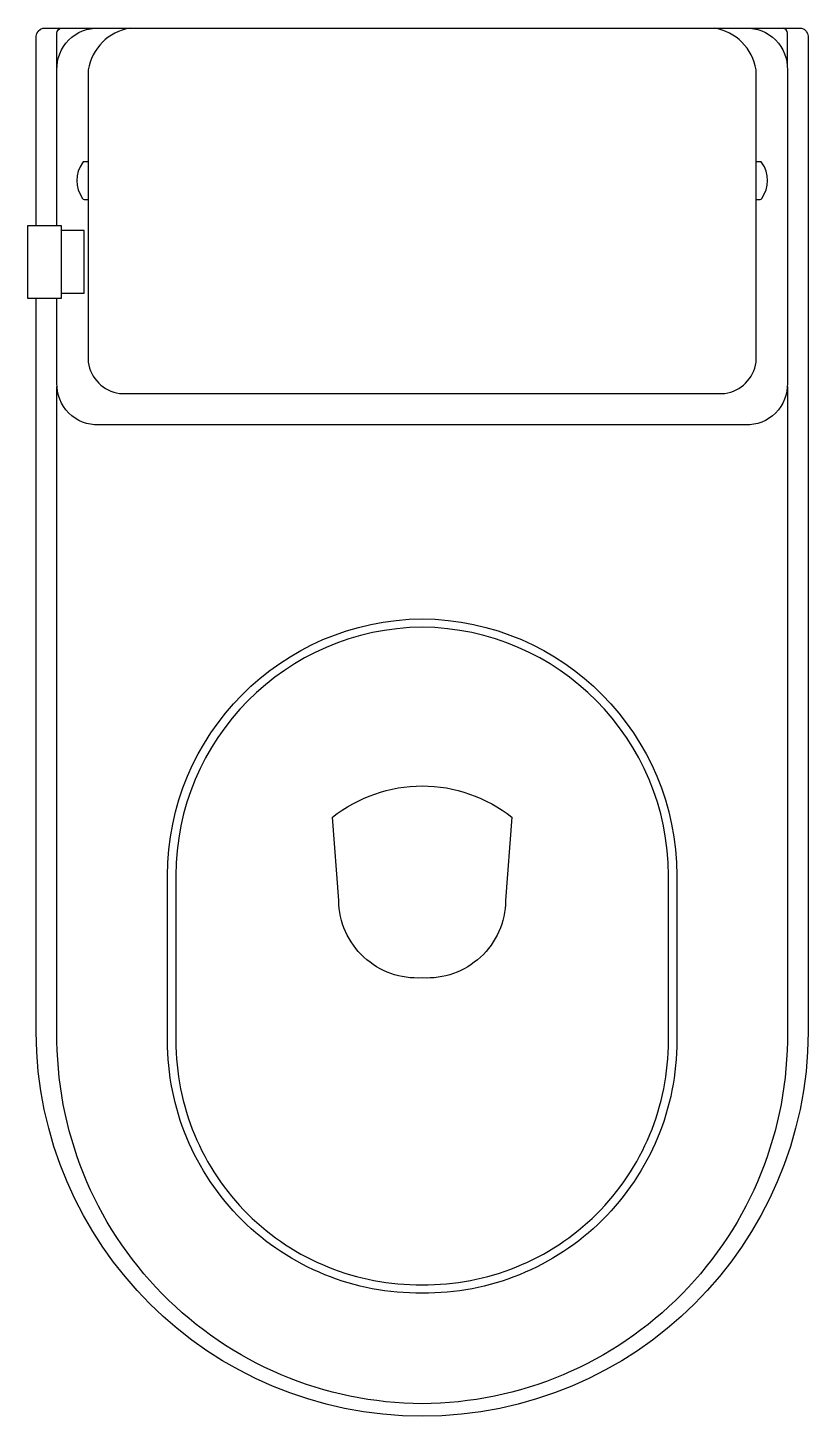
# Model space of a CAD drawing. Extents: x -859.69 to -859.316, y 510.254 to 510.919.
import ezdxf

# ---------------------------------------------------------------- set-up
doc = ezdxf.new("R2010")
doc.units = 0
doc.header["$LTSCALE"] = 50
doc.header["$MEASUREMENT"] = 0
doc.layers.add('A-PECAS', color=2, linetype='CONTINUOUS')
doc.layers.add('ESC1-50', color=1, linetype='CONTINUOUS')

# ---------------------------------------------------------------- blocks, each defined once
blk = doc.blocks.new('CP-616-S')
at = {"layer": 'A-PECAS'}
for points in [[(0.18172, -0.015, -0.329256), (0.185, -0.01879), (0.185, -0.496, -0.412623), (0, -0.68, -0.412623), (-0.185, -0.496), (-0.185, -0.1445), (-0.189, -0.1445), (-0.189, -0.1095), (-0.185, -0.1095), (-0.185, -0.01879, -0.329256), (-0.18172, -0.015), (-0.17252, -0.015), (0, -0.015), (0.17294, -0.015)], [(0, -0.621, -0.418544), (-0.122, -0.5), (-0.122, -0.421, -0.411864), (0, -0.298, -0.411864), (0.122, -0.421), (0.122, -0.5, -0.418544)], [(0, -0.47, -0.428571), (-0.04, -0.433), (-0.043, -0.393, -0.16754), (0, -0.378, -0.16754), (0.043, -0.393), (0.04, -0.433, -0.428571)]]:
    blk.add_lwpolyline(points, format="xyb", close=True, dxfattribs=at)
for points in [[(0.155, -0.015, -0.436499), (0.175, -0.035), (0.175, -0.185, -0.438636), (0.155, -0.205), (0, -0.205), (-0.155, -0.205, -0.438636), (-0.175, -0.185), (-0.175, -0.1445, -0.462949)], [(-0.175, -0.1095), (-0.175, -0.035, -0.436499), (-0.155, -0.015)]]:
    blk.add_lwpolyline(points, format="xyb", dxfattribs=at)
at = {"layer": 'ESC1-50'}
for points in [[(-0.175, -0.035), (-0.175, -0.01742, -0.407321), (-0.17294, -0.015)], [(-0.14, -0.015, 0.324141), (-0.16, -0.035), (-0.16, -0.175, 0.333333), (-0.145, -0.19), (0, -0.19), (0.145, -0.19, 0.333333), (0.16, -0.175), (0.16, -0.035, 0.324141), (0.14, -0.015, 0.324141)], [(0.175, -0.03354), (0.175, -0.01742, 0.407321), (0.17294, -0.015, 0.407321)], [(-0.16, -0.079), (-0.162, -0.079, 0.374703), (-0.16276, -0.07943, 0.322191), (-0.16274, -0.09659, 0.322509), (-0.162, -0.097), (-0.16, -0.097)], [(0.16, -0.097), (0.162, -0.097, 0.322509), (0.16274, -0.09659, 0.322191), (0.16276, -0.07943, 0.374703), (0.162, -0.079), (0.16, -0.079)], [(0.175, -0.18659), (0.175, -0.496, -0.416038), (0, -0.674, -0.416038), (-0.175, -0.496), (-0.175, -0.18659)]]:
    blk.add_lwpolyline(points, format="xyb", dxfattribs=at)
for points in [[(-0.185, -0.1095), (-0.173, -0.1095), (-0.173, -0.1445), (-0.185, -0.1445)], [(-0.173, -0.142), (-0.162, -0.142), (-0.162, -0.112), (-0.173, -0.112)]]:
    blk.add_lwpolyline(points, dxfattribs=at)
blk.add_lwpolyline([(0, -0.617, 0.418677), (0.118, -0.50001), (0.118, -0.421, 0.411784), (0, -0.302, 0.411784), (-0.118, -0.421), (-0.118, -0.50001, 0.418677)], format="xyb", close=True, dxfattribs=at)

msp = doc.modelspace()

# ---------------------------------------------------------------- block references
at = {"layer": 'A-PECAS'}
msp.add_blockref('CP-616-S', (-859.50088, 510.93386), dxfattribs=at)

doc.saveas('drawing.dxf')
